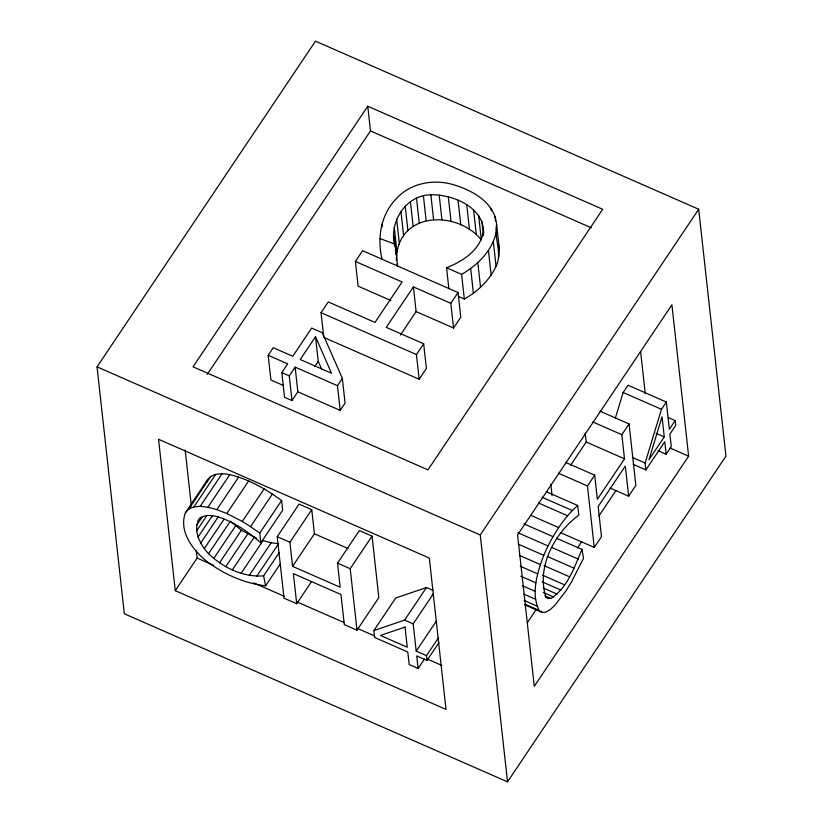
<?xml version="1.0" encoding="UTF-8"?>
<svg xmlns="http://www.w3.org/2000/svg" width="823" height="823" viewBox="0 0 823 823"><rect width="100%" height="100%" fill="white"/><g stroke="black" fill="none" stroke-linecap="round" stroke-linejoin="round"><path stroke-width="1.23" d="M483.451 235.44C486.156 208.137 453.833 194.31 430.851 194.773C405.266 195.113 388.199 223.136 395.019 246.777M394.279 227.354L397.005 252.044L396.511 260.356L396.244 257.887M458.534 296.506L464.326 299.047C477.721 291.445 489.397 280.355 496.063 266.343C502.616 252.928 493.749 238.372 496.619 224.309C494.448 202.376 472.402 190.35 453.411 184.681C433.464 178.786 410.132 183.025 395.986 199.022C380.638 214.937 377.027 238.516 382.098 259.461M498.8 257.537L499.345 248.999L496.619 224.309M556.42 538.191L581.974 549.404L583.538 558.22L571.368 582.211L565.679 591.346L554.712 605.502L549.918 609.843L545.649 612.178L542.028 612.374L539.065 610.378C530.712 592.91 537.429 572.417 543.746 555.319C551.801 536.843 562.541 519.004 577.715 505.497L546.369 491.743M483.173 232.971C479.305 250.799 462.403 261.488 446.539 267.753L448.864 288.739M397.005 252.044C404.052 210.318 459.388 212.2 481.332 239.956L478.605 215.266M279.131 552.747L263.627 575.863C243.227 577.468 223.033 567.603 208.558 553.714C200.061 544.672 191.749 529.251 200.133 517.708M615.347 418.125L623.145 392.499L628.021 385.226L666.342 402.036L669.356 429.318L675.22 420.574L668.245 417.518M633.113 464.295L645.88 469.902L645.119 463.01L661.466 409.309L666.342 402.036M446.539 267.753L461.6 274.357C477.422 265.232 491.876 251.169 496.074 232.847M198.014 520.856C202.592 513.326 212.859 515.249 219.906 517.482C235.285 522.708 248.639 532.286 260.829 542.81L282.67 510.239L281.6 500.538C265.963 489.119 248.752 479.109 229.751 474.655C222.035 473.225 212.108 472.814 207.231 480.21L185.391 512.791C178.56 531.308 192.736 549.98 206.491 561.132C223.65 574.197 244.081 583.27 265.582 585.832L280.376 563.765M206.511 482.329L207.231 480.21M545.772 597.436L550.69 598.506C567.633 588.034 574.454 566.882 581.974 549.404M97.052 366.863L315.476 41.15L698.686 209.237L725.948 456.137L507.524 781.85L124.314 613.763L97.052 366.863L480.262 534.95L507.524 781.85M367.768 106.239L193.035 366.811L427.97 469.861L602.714 209.289L367.768 106.239L370.494 130.929L207.211 374.414M283.524 385.524L270.911 379.989L268.185 355.299L273.277 347.707L292.772 356.256L311.68 328.058L322.39 332.759L342.347 378.415L345.074 403.105L340.197 410.379L297.854 391.81L295.128 367.12L337.471 385.689L340.197 410.379M185.391 512.791L188.848 509.046L210.688 476.476M323.624 336.165L321.042 312.709L328.264 301.928L374.979 322.421L402.108 281.96L355.402 261.467L362.634 250.686L458.041 292.535L460.767 317.225L453.535 328.007L416.119 311.588L413.393 286.898L450.809 303.317L453.535 328.007M297.854 391.81L291.99 400.544L284.542 397.283L281.826 372.593L287.68 363.848L268.185 355.299M188.848 509.046L193.878 506.886L215.729 474.315M193.878 506.886L200.215 506.31L222.056 473.739M291.99 400.544L289.264 375.854L295.128 367.12M315.518 336.71L300.22 359.528L331.484 373.241L315.518 336.71L318.244 361.4L321.742 369.383M200.215 506.31L207.91 507.225L229.751 474.655M196.728 525.136L202.365 516.731M196.759 530.691L206.614 515.99M198.096 537.018L212.19 516.011M207.91 507.225L216.83 509.632L238.67 477.062M314.767 366.585L318.244 361.4M200.709 543.036L218.321 516.772M216.83 509.632L226.809 513.511L248.649 480.941M175.268 590.657L158.551 439.287L429.308 558.056L446.015 709.426L175.268 590.657L197.108 558.087L196.265 550.453M204.289 548.632L224.021 519.22M208.558 553.714L230.409 521.134L241.376 530.259L256.406 538.119M213.723 558.498L235.563 525.928M226.809 513.511L242.281 521.443L264.121 488.872M337.471 385.689L342.347 378.415M219.535 562.829L241.376 530.259M242.281 521.443L250.542 526.638L272.392 494.067M225.821 566.625L247.661 534.055M413.393 286.898L386.254 327.369L423.67 343.777L426.396 368.467L419.164 379.249L323.758 337.399M232.353 569.845L254.194 537.275M260.829 542.81L259.759 533.109L281.6 500.538M400.41 335.023L416.119 311.588M241.17 573.23L263.01 540.66L271.148 542.779L278.616 543.653L256.776 576.223M249.307 575.349L271.148 542.779M277.228 536.689L299.068 504.118L311.752 509.684L314.417 533.788L292.577 566.358L340.177 587.241L337.523 563.138L359.363 530.568L372.047 536.133L378.837 597.601L356.987 630.171L344.302 624.606L340.979 594.515L293.379 573.631L296.702 603.722L284.007 598.156L277.228 536.689L289.912 542.254L292.577 566.358M289.912 542.254L311.752 509.684M419.164 379.249L416.438 354.559L423.67 343.777M450.809 303.317L458.041 292.535M296.702 603.722L311.495 581.655M356.987 630.171L350.207 568.703L372.047 536.133M424.462 659.038L418.115 668.492L409.185 664.572L407.796 652.011L374.619 637.455L373.858 630.562L395.709 597.992L426.468 587.529L432.888 590.338M373.858 630.562L404.628 620.1L426.468 587.529M418.115 668.492L416.726 655.931L427.014 660.437L426.489 655.643L416.201 651.127L413.187 623.855L433.618 593.383M480.262 534.95L698.686 209.237M416.201 651.127L436.632 620.665M426.489 655.643L438.464 637.784M427.014 660.437L438.988 642.578M570.473 465.437L586.182 442.013L585.194 433.124M560.586 532.656L594.257 547.429L587.468 485.961L594.7 475.18L565.668 462.444M594.7 475.18L597.364 499.283L624.503 458.823L621.838 434.709L629.07 423.927L600.039 411.191M527.409 622.61L535.989 609.822M577.427 548.025L581.717 541.637M598.856 516.062L616.005 490.498M664.264 436.91L648.956 459.728L662.042 416.757L664.264 436.91L656.137 433.34M645.88 469.902L664.789 441.704L666.177 454.265L658.05 450.695M594.257 547.429L601.49 536.647L598.167 506.546L625.305 466.085L628.628 496.176L610.049 488.029M628.628 496.176L635.85 485.395L629.07 423.927M666.177 454.265L671.27 446.673L669.881 434.112L675.745 425.368L675.22 420.574M688.625 456.168L534.292 686.289L517.585 534.919L671.907 304.798L688.625 456.168L670.045 448.021M379.784 238.475L395.153 244.225L397.612 266.446M370.494 130.929L591.336 227.796M623.145 392.499L661.466 409.309M390.822 300.498L358.128 286.157L355.402 261.467M592.807 421.973L621.838 434.709M321.042 312.709L416.438 354.559M632.352 457.403L645.119 463.01M586.182 442.013L624.503 458.823M558.436 473.225L587.468 485.961M281.826 372.593L289.264 375.854M542.151 497.287L572.345 510.527M538.53 503.018L567.561 515.743M530.814 515.373L558.683 527.594M523.984 523.912L553.015 536.647M517.821 532.707L548.015 545.958M551.523 547.377L578.24 559.095M547.388 556.502L574.094 568.209M518.192 544.116L543.746 555.319M543.982 565.576L569.537 576.779M519.406 555.391L540.3 564.568M542.47 575.154L564.527 584.834M520.229 566.224L537.656 573.868M542.213 581.84L560.792 589.988M520.846 576.223L535.938 582.849M543.221 588.013L557.161 594.124M543.303 592.447L553.745 597.035M522.451 585.76L535.228 591.356M544.877 595.955L550.69 598.506M523.932 594.165L535.547 599.257M524.097 600.44L536.863 606.047M525.136 604.267L539.065 610.378M524.611 604.74L542.028 612.374M314.417 533.788L348.088 548.56M337.523 563.138L350.207 568.703M404.628 620.1L413.187 623.855M197.108 558.087L213.589 565.319M253.618 582.869L284.223 596.294M297.175 601.983L344.261 622.63M357.203 628.309L374.866 636.056M427.837 659.295L441.961 665.488M250.542 526.638L259.759 533.109M548.087 598.455L545.844 596.87C536.267 567.16 554.64 532.738 578.795 515.198L577.715 505.497M498.399 244.359L499.345 248.999M263.627 575.863L265.582 585.832M393.785 235.666L395.153 244.225M397.098 264.029L397.488 266.477M640.613 351.586L645.242 393.569M550.813 484.202L552.058 495.497M494.973 216.192L495.518 221.13M491.002 208.353L491.269 210.822M493.337 241.653L496.063 266.343M488.44 250.542L491.166 275.232M481.805 220.986L483.307 234.565M473.585 209.814L476.311 234.504M477.834 262.774L480.56 287.464M466.734 204.773L469.46 229.463M470.663 268.514L473.39 293.204M458.051 200.277L460.767 224.967M461.6 274.357L464.326 299.047M448.298 196.759L451.025 221.449M439.194 195.01L441.92 219.7M430.851 194.773L433.577 219.463M423.403 195.802L426.129 220.492M416.51 198.117L419.236 222.807M410.42 201.625L413.146 226.315M405.204 206.11L407.93 230.8M400.935 211.388L403.661 236.078M396.655 219.268L399.381 243.958M395.421 250.48L395.832 254.184M381.965 224.206L382.242 226.675M185.175 449.965L191.347 505.939M405.039 627.064L380.421 635.438L407.272 647.217L405.039 627.064"/></g></svg>
